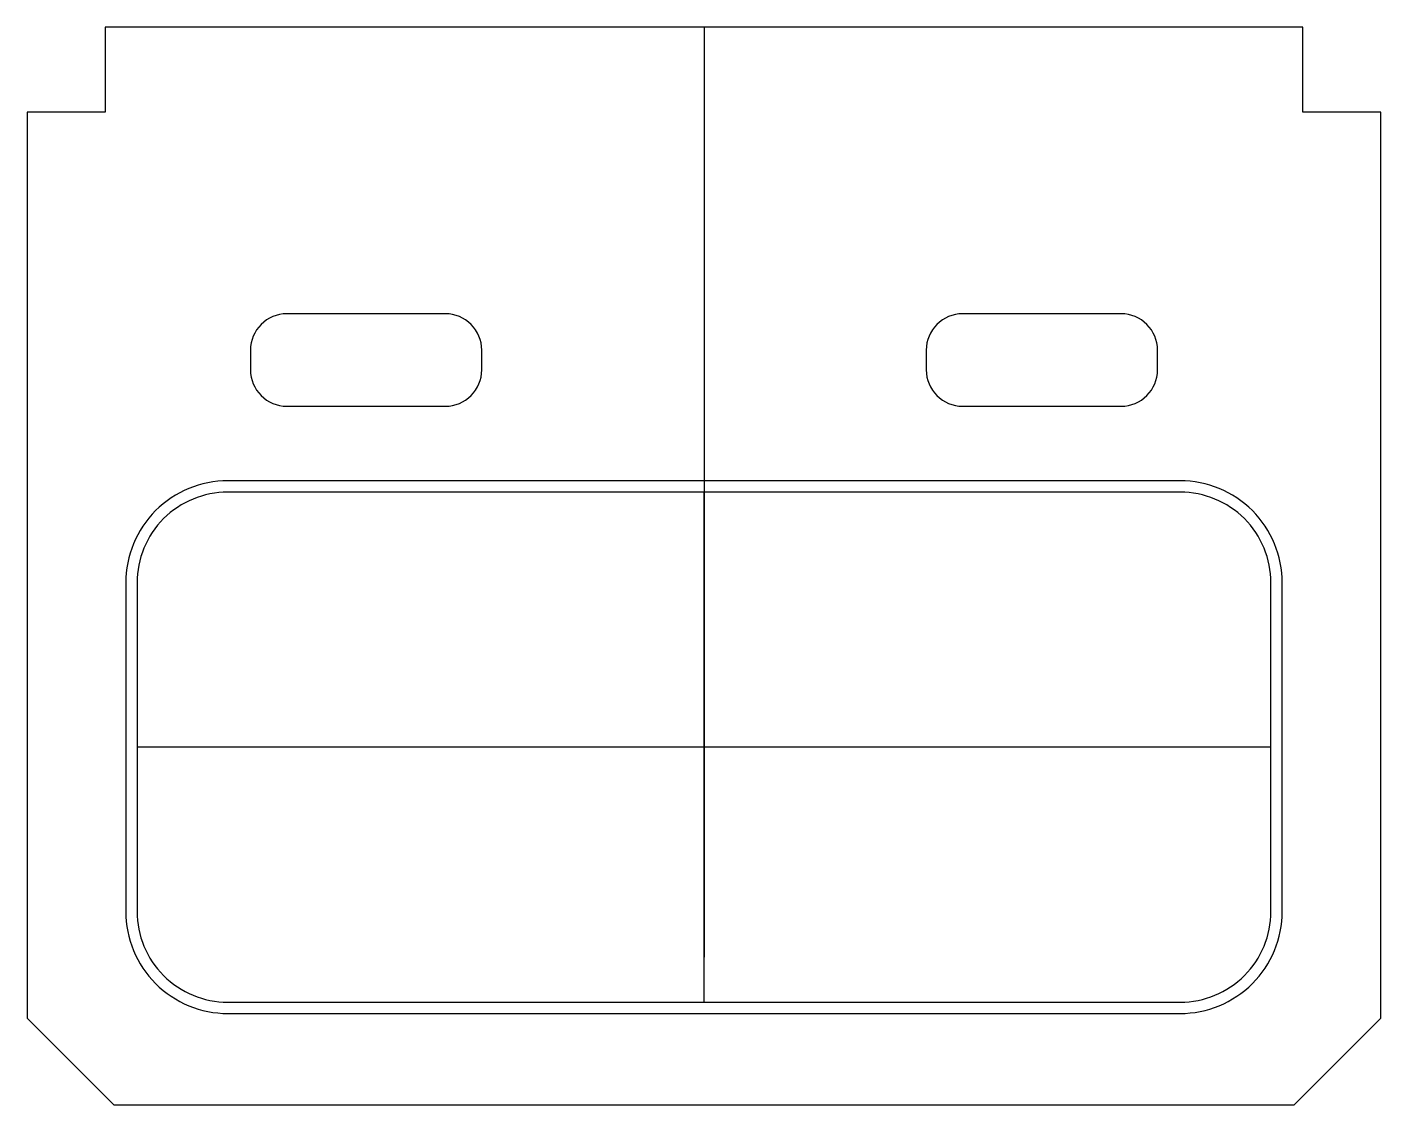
# Model space of a CAD drawing. Header units: millimetres. Extents: x -60 to 60, y -45 to 50.
import ezdxf

# ---------------------------------------------------------------- set-up
doc = ezdxf.new("R2010")
doc.units = ezdxf.units.MM
doc.layers.get('0').update_dxf_attribs({"linetype": 'CONTINUOUS'})

msp = doc.modelspace()

# ---------------------------------------------------------------- linework, layer by layer
for p, q in [((0, 50.35), (0, -31.71)), ((0, -35.68), (0, 9.32)), ((50, -13.18), (-50, -13.18))]:
    msp.add_line(p, q)
msp.add_lwpolyline([(-59.7, 42.85), (-59.7, -37.1), (-52.05, -44.75), (52.05, -44.75), (59.7, -37.1), (59.7, 42.85), (52.8, 42.85), (52.8, 50.35), (-52.8, 50.35), (-52.8, 42.85)], close=True)
for points in [[(-19.6, 21.85, 0.414214), (-22.8, 25.05), (-36.8, 25.05, 0.414214), (-40, 21.85), (-40, 20.1, 0.414214), (-36.8, 16.9), (-22.8, 16.9, 0.414214), (-19.6, 20.1)], [(40, 21.85, 0.414214), (36.8, 25.05), (22.8, 25.05, 0.414214), (19.6, 21.85), (19.6, 20.1, 0.414214), (22.8, 16.9), (36.8, 16.9, 0.414214), (40, 20.1)], [(51, -27.68), (51, 1.32, 0.414214), (42, 10.32), (-42, 10.32, 0.414214), (-51, 1.32), (-51, -27.68, 0.414214), (-42, -36.68), (42, -36.68, 0.414214)], [(42, 9.32), (-42, 9.32, 0.414214), (-50, 1.32), (-50, -27.68, 0.414214), (-42, -35.68), (42, -35.68, 0.414214), (50, -27.68), (50, 1.32, 0.414214)]]:
    msp.add_lwpolyline(points, format="xyb", close=True)

doc.saveas('drawing.dxf')
